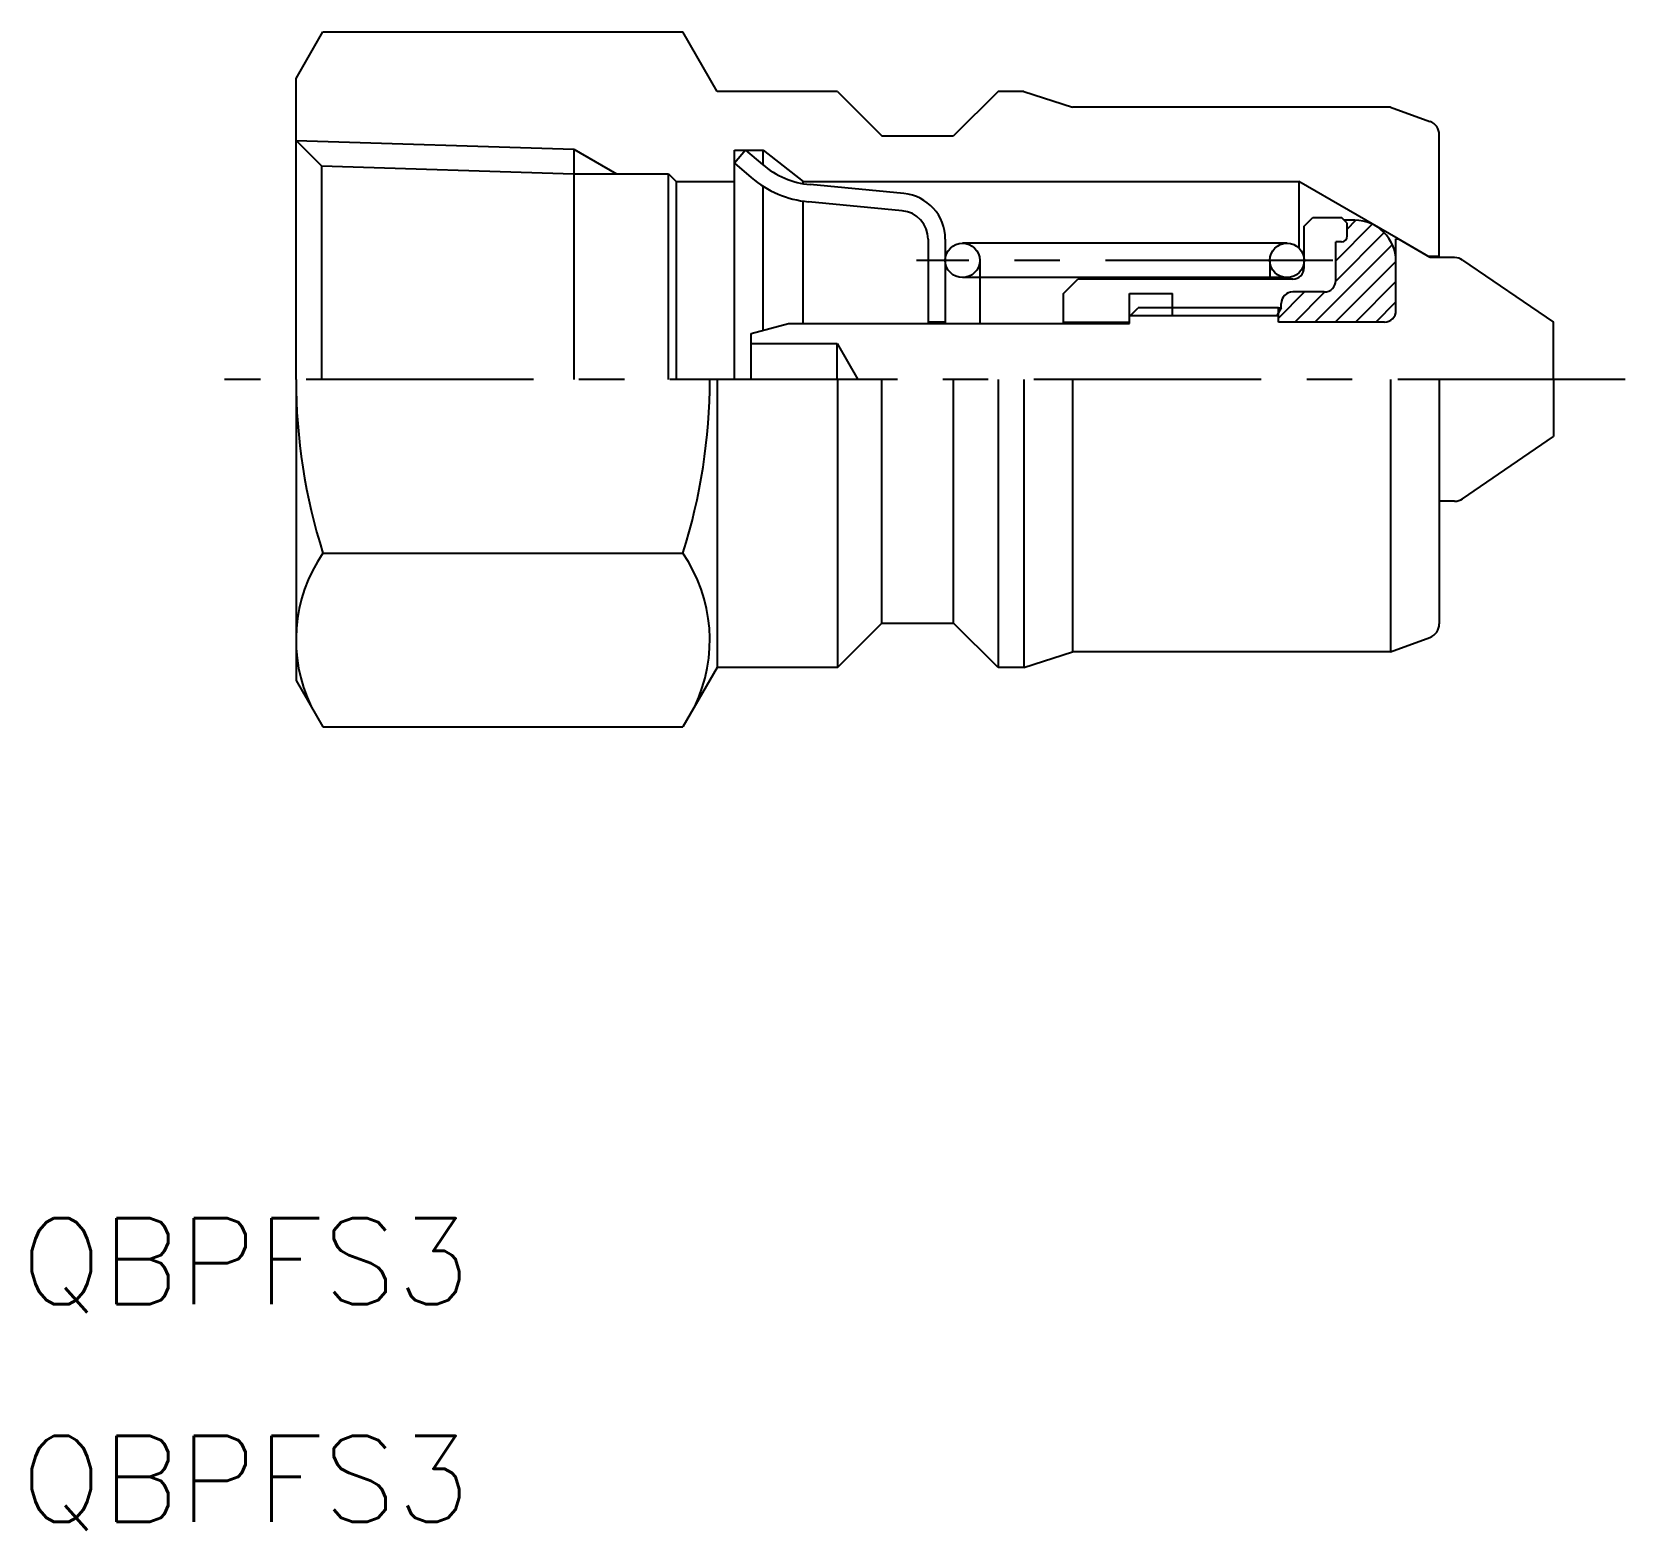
# Model space of a CAD drawing. Extents: x 25.1 to 80.7, y 30.1 to 82.4.
import ezdxf
from ezdxf.enums import TextEntityAlignment as Align

# ---------------------------------------------------------------- set-up
doc = ezdxf.new("R2010")
doc.units = 0
doc.header["$LTSCALE"] = 0.25
doc.linetypes.add('CENTER', pattern=[50.8, 31.75, -6.35, 6.35, -6.35])
doc.layers.get('0').update_dxf_attribs({"linetype": 'CONTINUOUS'})
doc.layers.add('CENTER', color=1, linetype='CONTINUOUS')
doc.styles.get("Standard").update_dxf_attribs({"font": 'txt.shx', "bigfont": 'bigfont.shx'})

msp = doc.modelspace()

# ---------------------------------------------------------------- linework, layer by layer
for p, q in [((34.28, 80.732), (35.217, 82.357)), ((35.217, 82.357), (47.782, 82.357)), ((48.98, 80.282), (47.782, 82.357)), ((34.28, 70.232), (34.28, 80.732)), ((53.18, 80.282), (48.98, 80.282)), ((53.18, 80.282), (54.73, 78.732)), ((58.78, 80.282), (57.23, 78.732)), ((59.68, 80.282), (58.78, 80.282)), ((59.68, 80.282), (61.38, 79.732)), ((72.48, 79.732), (61.38, 79.732)), ((72.48, 79.732), (73.851, 79.233)), ((34.28, 78.563), (35.163, 77.68)), ((54.73, 78.732), (57.23, 78.732)), ((74.18, 74.482), (74.18, 78.764)), ((43.98, 78.26), (43.98, 70.232)), ((49.58, 70.232), (49.58, 78.232)), ((49.969, 78.232), (49.58, 77.776)), ((49.58, 78.232), (50.58, 78.232)), ((49.969, 78.232), (50.558, 77.73)), ((50.58, 78.232), (51.98, 77.132)), ((50.58, 77.712), (50.58, 78.232)), ((35.163, 77.68), (43.98, 77.404)), ((35.163, 77.68), (35.163, 70.232)), ((43.98, 77.404), (47.28, 77.404)), ((47.28, 70.232), (47.28, 77.404)), ((47.28, 77.404), (47.551, 77.132)), ((49.58, 77.776), (50.169, 77.274)), ((47.551, 77.132), (47.551, 70.232)), ((47.551, 77.132), (49.58, 77.132)), ((50.58, 71.943), (50.58, 76.971)), ((51.98, 77.132), (69.276, 77.132)), ((51.98, 77.06), (51.98, 77.132)), ((55.491, 76.716), (52.22, 77.027)), ((72.74, 75.132), (69.276, 77.132)), ((69.276, 77.132), (69.276, 74.82)), ((51.98, 72.182), (51.98, 76.452)), ((55.435, 76.119), (52.163, 76.43)), ((69.466, 75.582), (69.766, 75.882)), ((69.766, 75.882), (70.766, 75.882)), ((70.966, 75.682), (70.766, 75.882)), ((71.23, 75.782), (70.866, 75.782)), ((70.966, 75.232), (70.966, 75.682)), ((56.34, 75.123), (56.34, 72.182)), ((56.94, 75.123), (56.94, 72.182)), ((69.466, 74.132), (69.466, 75.582)), ((72.666, 72.632), (72.666, 75.132)), ((72.666, 75.132), (72.74, 75.132)), ((73.866, 74.482), (72.74, 75.132)), ((68.866, 74.982), (57.54, 74.982)), ((70.566, 73.682), (70.566, 75.032)), ((70.766, 75.032), (70.566, 75.032)), ((73.78, 74.532), (74.18, 74.532)), ((58.14, 74.382), (58.14, 72.182)), ((68.266, 74.382), (68.266, 73.732)), ((74.712, 74.482), (73.866, 74.482)), ((74.994, 74.395), (78.166, 72.228)), ((68.866, 73.782), (57.54, 73.782)), ((61.066, 73.232), (61.566, 73.732)), ((69.066, 73.732), (61.566, 73.732)), ((61.066, 72.182), (61.066, 73.232)), ((63.366, 73.232), (64.866, 73.232)), ((63.366, 72.182), (63.366, 73.232)), ((64.866, 72.462), (64.866, 73.232)), ((68.666, 72.732), (68.666, 72.882)), ((70.166, 73.282), (69.066, 73.282)), ((63.366, 72.432), (63.666, 72.732)), ((63.396, 72.462), (68.566, 72.462)), ((68.566, 72.732), (63.666, 72.732)), ((68.666, 72.732), (68.51, 72.462)), ((68.566, 72.232), (68.566, 72.732)), ((68.566, 72.732), (68.666, 72.732)), ((50.166, 71.832), (51.472, 72.182)), ((50.166, 70.232), (50.166, 71.832)), ((51.472, 72.182), (63.366, 72.182)), ((56.94, 72.232), (56.34, 72.232)), ((61.066, 72.232), (63.366, 72.232)), ((72.266, 72.232), (68.566, 72.232)), ((78.166, 70.232), (78.166, 72.228)), ((50.166, 71.482), (53.166, 71.482)), ((53.166, 71.482), (53.888, 70.232)), ((53.166, 70.232), (53.166, 71.482)), ((34.28, 70.232), (34.28, 59.732)), ((48.98, 70.232), (48.98, 60.182)), ((53.18, 70.232), (53.18, 60.182)), ((54.73, 61.732), (54.73, 70.232)), ((57.23, 61.732), (57.23, 70.232)), ((58.78, 70.232), (58.78, 60.182)), ((59.68, 70.232), (59.68, 60.182)), ((61.38, 70.232), (61.38, 60.732)), ((72.48, 70.232), (72.48, 60.732)), ((74.18, 70.232), (74.18, 61.701)), ((78.166, 70.232), (78.166, 68.236)), ((74.994, 66.07), (78.166, 68.236)), ((74.712, 65.982), (74.18, 65.982)), ((35.217, 64.17), (47.782, 64.17)), ((53.18, 60.182), (54.73, 61.732)), ((54.73, 61.732), (57.23, 61.732)), ((58.78, 60.182), (57.23, 61.732)), ((72.48, 60.732), (73.851, 61.231)), ((59.68, 60.182), (61.38, 60.732)), ((72.48, 60.732), (61.38, 60.732)), ((48.98, 60.182), (47.782, 58.108)), ((53.18, 60.182), (48.98, 60.182)), ((59.68, 60.182), (58.78, 60.182)), ((34.28, 59.732), (35.217, 58.108)), ((35.217, 58.108), (47.782, 58.108))]:
    msp.add_line(p, q)
at = {"color": 3}
for p, q in [((34.28, 78.563), (43.98, 78.26)), ((43.98, 78.26), (45.462, 77.404)), ((70.566, 74.372), (71.841, 75.646)), ((70.966, 75.479), (71.269, 75.782)), ((70.566, 73.664), (72.254, 75.353)), ((69.841, 72.232), (72.541, 74.932)), ((70.548, 72.232), (72.666, 74.35)), ((71.255, 72.232), (72.666, 73.643)), ((68.566, 72.372), (69.477, 73.282)), ((69.134, 72.232), (70.185, 73.283)), ((71.963, 72.232), (72.666, 72.936))]:
    msp.add_line(p, q, dxfattribs=at)
for centre in [(57.54, 74.382), (68.866, 74.382)]:
    msp.add_circle(centre, 0.6)
for centre, radius, start, end in [((73.68, 78.764), 0.5, 0, 70), ((52.504, 80.014), 3, 229.5642, 264.5642), ((52.504, 80.014), 3.6, 229.5642, 264.5642), ((55.34, 75.123), 1.6, 0, 84.5642), ((55.34, 75.123), 1, 0, 84.5642), ((71.23, 74.346), 1.437, 0, 90), ((70.766, 75.232), 0.2, 270, 0), ((69.066, 74.132), 0.4, 270, 0), ((74.712, 73.982), 0.5, 55.6667, 90), ((70.166, 73.682), 0.4, 270, 0), ((69.066, 72.882), 0.4, 90, 180), ((72.266, 72.632), 0.4, 270, 0), ((54.342, 70.232), 20.062, 180, 197.588), ((28.658, 70.232), 20.062, 342.412, 0), ((74.712, 66.482), 0.5, 270, 304.3333), ((39.647, 61.139), 5.367, 145.6158, 205.6158), ((43.353, 61.139), 5.367, 334.3842, 34.3842), ((73.68, 61.701), 0.5, 290, 0)]:
    msp.add_arc(centre, radius, start, end)
at = {"layer": 'CENTER', "linetype": 'CENTER'}
for p, q in [((70.466, 74.382), (55.94, 74.382)), ((80.666, 70.232), (31.78, 70.232))]:
    msp.add_line(p, q, dxfattribs=at)

# ---------------------------------------------------------------- texts
for p in [(24.675, 37.067), (24.675, 29.471)]:
    msp.add_text('QBPFS3', height=3).set_placement(p, align=Align.BOTTOM_LEFT)

doc.saveas('drawing.dxf')
